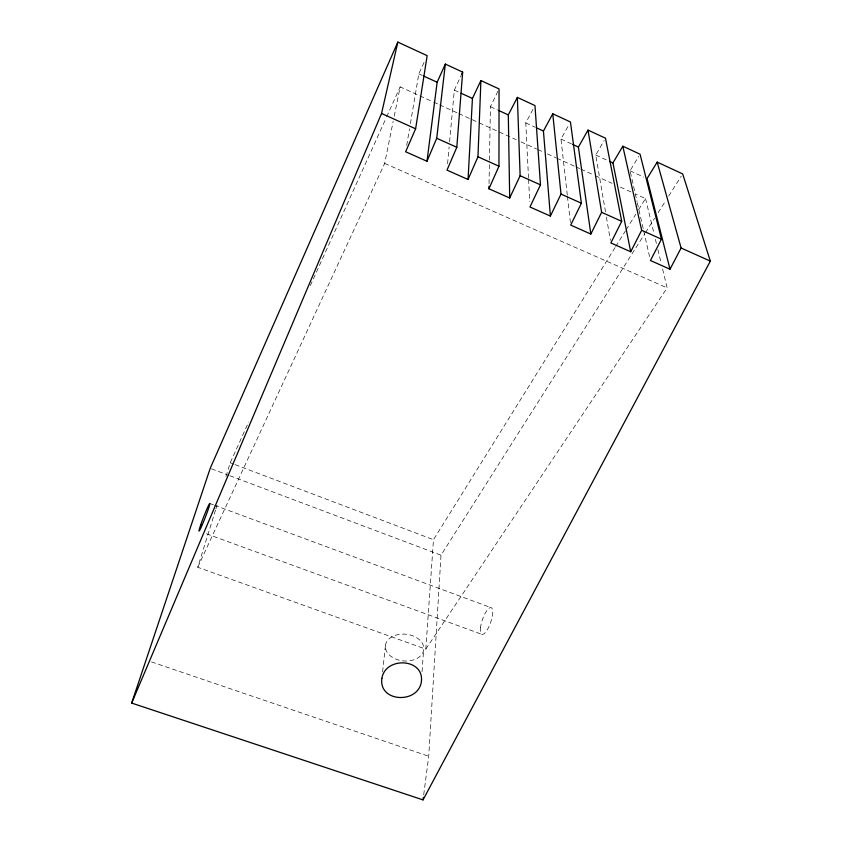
<?xml version="1.0" encoding="UTF-8"?>
<svg xmlns="http://www.w3.org/2000/svg" width="842" height="842" viewBox="0 0 842 842"><rect width="100%" height="100%" fill="white"/><g stroke="black" fill="none" stroke-linecap="round" stroke-linejoin="round"><path stroke-width="0.63" stroke-dasharray="4.21 3.16" d="M489.044 183.567L489.444 161.411M489.465 160.117L490.423 106.702L497.969 91.157M423.705 794.764L428.725 756.253L441.008 555.194L644.751 233.771M215.541 510.063L197.754 567.287L425.81 649.129L433.483 539.711L615.028 247.622M422.053 671.684L423.568 650.698M447.586 163.685L449.123 146.908M449.596 141.751L454.333 90.136L461.1 75.475M382.584 671.916L385.541 644.688M406.707 145.371L409.517 128.763M410.391 123.658L418.821 73.833L424.031 62.476M197.754 567.287L384.657 163.422L393.182 121.332M394.224 116.228L400.171 86.884L432.483 101.598M215.931 508.81L217.089 505.084M225.982 476.467L230.234 462.784L248.643 422.084M310.33 285.606L386.099 118.017M386.636 116.817L400.171 86.884M528.513 178.094L525.776 122.921L533.744 107.881M567.308 195.112L560.972 139.077L569.181 124.258M605.514 211.91L595.726 155.023L604.177 140.435M630.721 169.674L638.731 156.401M615.723 246.506L625.427 230.897M626.122 229.782L635.815 214.173M638.594 209.711L645.519 198.565L635.942 194.207M645.456 232.666L654.592 218.257M658.107 212.71L665.833 200.522M668.643 196.091L681.283 176.136M425.81 649.129L667.159 287.901L662.528 268.756M151.497 661.917L428.725 756.253M206.479 533.807L482.203 634.458M209.721 503.463L213.415 504.832M214.657 505.295L490.76 607.545M211.437 468.805L228.624 475.267M229.845 475.73L441.008 555.194M230.234 462.784L233.908 464.174M235.139 464.637L433.483 539.711M384.657 163.422L667.159 287.901M433.683 102.145L438.461 104.324M439.661 104.871L457.616 113.038M458.816 113.586L477.961 122.3M479.161 122.848L516.262 139.73M521.051 141.909L536.607 148.992M537.806 149.539L542.595 151.718M547.384 153.897L555.762 157.707M556.951 158.254L574.907 166.421M576.107 166.969L579.696 168.6M580.896 169.147L594.052 175.136M595.252 175.683L612.008 183.314M620.386 187.124L631.163 192.029M418.821 73.833L422.252 75.412M454.333 90.136L459.995 92.725M490.423 106.702L497.58 109.976M525.776 122.921L535.196 127.237M560.972 139.077L571.434 143.877M595.726 155.023L608.356 160.822M630.058 170.779L643.667 177.02M645.519 198.565L653.866 233.024M655.413 239.402L656.655 244.506M657.886 249.611L661.286 263.651M630.353 172.063L637.047 201.543M637.331 202.827L643.446 229.75M643.741 231.034L649.561 256.673M606.398 217.078L610.408 240.349M567.455 196.418L570.402 222.488M528.576 179.409L529.692 201.733M406.633 661.033A19.282 13.409 5.6 0 1 386.836 641.499A19.282 13.409 5.6 0 1 419.621 639.941A19.282 13.409 5.6 0 1 407.865 660.97M480.55 627.279L480.361 630.132A14.156 4.357 -71 0 0 489.202 626.101A14.156 4.357 -71 0 0 490.454 607.556A14.156 4.357 -71 0 0 480.55 627.279"/><path stroke-width="1.26" d="M488.949 188.776L498.959 166.211L499.053 88.936L480.908 80.548L472.436 98.44L468.047 179.493L446.997 170.137L456.817 147.287L462.658 72.096L445.334 64.076L437.145 82.242L426.989 161.254L405.633 151.76L415.622 128.784L427.157 55.667L397.834 42.1L210.205 468.341L131.668 703.07L423.031 799.9L710.332 261.125L682.694 173.926L657.192 162.117L647.066 178.578L670.011 269.219L650.434 260.515L661.454 239.181L640.057 154.191L622.817 146.213L612.944 162.927L630.711 251.758L610.85 242.938L621.712 221.33L605.472 138.183L588.011 130.11L578.401 147.076L590.842 234.044L570.697 225.098L581.39 203.227L570.444 121.974L552.762 113.796L543.427 131.026L550.394 216.078L529.955 206.995L540.48 184.851L534.975 105.566L517.367 97.409L508.305 114.901L509.694 197.996L488.949 188.776L488.992 186.166M468.047 179.493L477.961 156.78L480.908 80.548M426.989 161.254L436.724 138.267L445.334 64.076M423.031 799.9L423.368 797.332M131.668 703.07L381.542 113.481L397.834 42.1M461.616 74.349L462.658 72.096M509.694 197.996L520.135 175.725L517.367 97.409M550.394 216.078L561.014 194.081L552.762 113.796M590.842 234.044L601.62 212.31L588.011 130.11M630.711 251.758L641.657 230.287L622.817 146.213M670.011 269.219L681.104 248.011L657.192 162.117M381.542 113.481L415.622 128.784M436.724 138.267L456.817 147.287M477.961 156.78L498.959 166.211M520.135 175.725L540.48 184.851M561.014 194.081L581.39 203.227M601.62 212.31L621.712 221.33M641.657 230.287L661.454 239.181M681.104 248.011L710.332 261.125M423.4 75.938L437.145 82.242M461.121 93.251L472.436 98.44M498.769 110.523L508.305 114.901M536.365 127.784L543.427 131.026M572.592 144.403L578.401 147.076M609.503 161.348L612.944 162.927M381.879 678.399C378.479 702.239 417.695 704.112 421.295 682.178C425.031 658.118 385.257 656.181 381.879 678.399M200.733 524.819L199.828 527.545A14.861 0.842 -68.7 0 0 203.701 521.345A14.861 0.842 -68.7 0 0 209.626 503.558A14.861 0.842 -68.7 0 0 200.733 524.819"/></g></svg>
